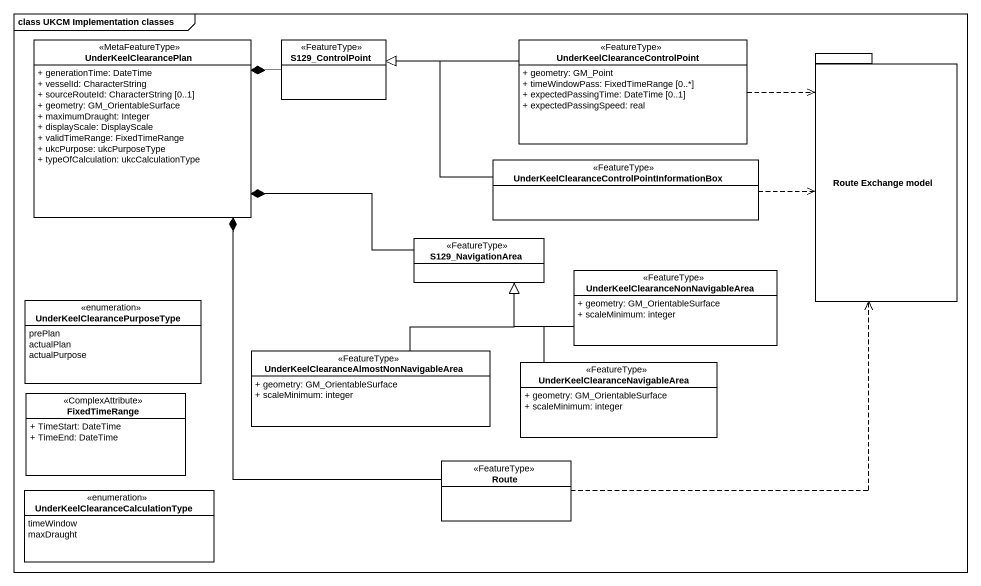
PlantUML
@startuml
mainframe class UKCM Implementation classes
hide circle
hide empty members
skinparam classAttributeIconSize 0
class UnderKeelClearancePlan <<MetaFeatureType>> {
  + generationTime: DateTime
  + vesselId: CharacterString
  + sourceRouteId: CharacterString [0..1]
  + geometry: GM_OrientableSurface
  + maximumDraught: Integer
  + displayScale: DisplayScale
  + validTimeRange: FixedTimeRange
  + ukcPurpose: ukcPurposeType
  + typeOfCalculation: ukcCalculationType
}
class S129_ControlPoint <<FeatureType>>
class "UnderKeelClearanceControlPoint" as UnderKeelClearanceControlPoi <<FeatureType>> {
  + geometry: GM_Point
  + timeWindowPass: FixedTimeRange [0..*]
  + expectedPassingTime: DateTime [0..1]
  + expectedPassingSpeed: real
}
package "Route Exchange model" as Route_Exchange_model {
}
class "UnderKeelClearanceControlPointInformationBox" as UnderKeelClearanceControlPoi_2 <<FeatureType>>
class S129_NavigationArea <<FeatureType>>
class "UnderKeelClearanceNonNavigableArea" as UnderKeelClearanceNonNavigab <<FeatureType>> {
  + geometry: GM_OrientableSurface
  + scaleMinimum: integer
}
enum "UnderKeelClearancePurposeType" as UnderKeelClearancePurposeTyp {
  prePlan
  actualPlan
  actualPurpose
}
class "UnderKeelClearanceAlmostNonNavigableArea" as UnderKeelClearanceAlmostNonN <<FeatureType>> {
  + geometry: GM_OrientableSurface
  + scaleMinimum: integer
}
class "UnderKeelClearanceNavigableArea" as UnderKeelClearanceNavigableA <<FeatureType>> {
  + geometry: GM_OrientableSurface
  + scaleMinimum: integer
}
class FixedTimeRange <<ComplexAttribute>> {
  + TimeStart: DateTime
  + TimeEnd: DateTime
}
class Route <<FeatureType>>
enum "UnderKeelClearanceCalculationType" as UnderKeelClearanceCalculatio {
  timeWindow
  maxDraught
}
S129_ControlPoint -left-* UnderKeelClearancePlan
UnderKeelClearanceControlPoi -left-|> S129_ControlPoint
UnderKeelClearanceControlPoi .right.> Route_Exchange_model
UnderKeelClearanceControlPoi_2 -left-|> S129_ControlPoint
UnderKeelClearanceControlPoi_2 .right.> Route_Exchange_model
S129_NavigationArea -left-* UnderKeelClearancePlan
UnderKeelClearanceNonNavigab -left-|> S129_NavigationArea
UnderKeelClearanceAlmostNonN -up-|> S129_NavigationArea
UnderKeelClearanceNavigableA -up-|> S129_NavigationArea
Route -up-* UnderKeelClearancePlan
Route .up.> Route_Exchange_model
@enduml
